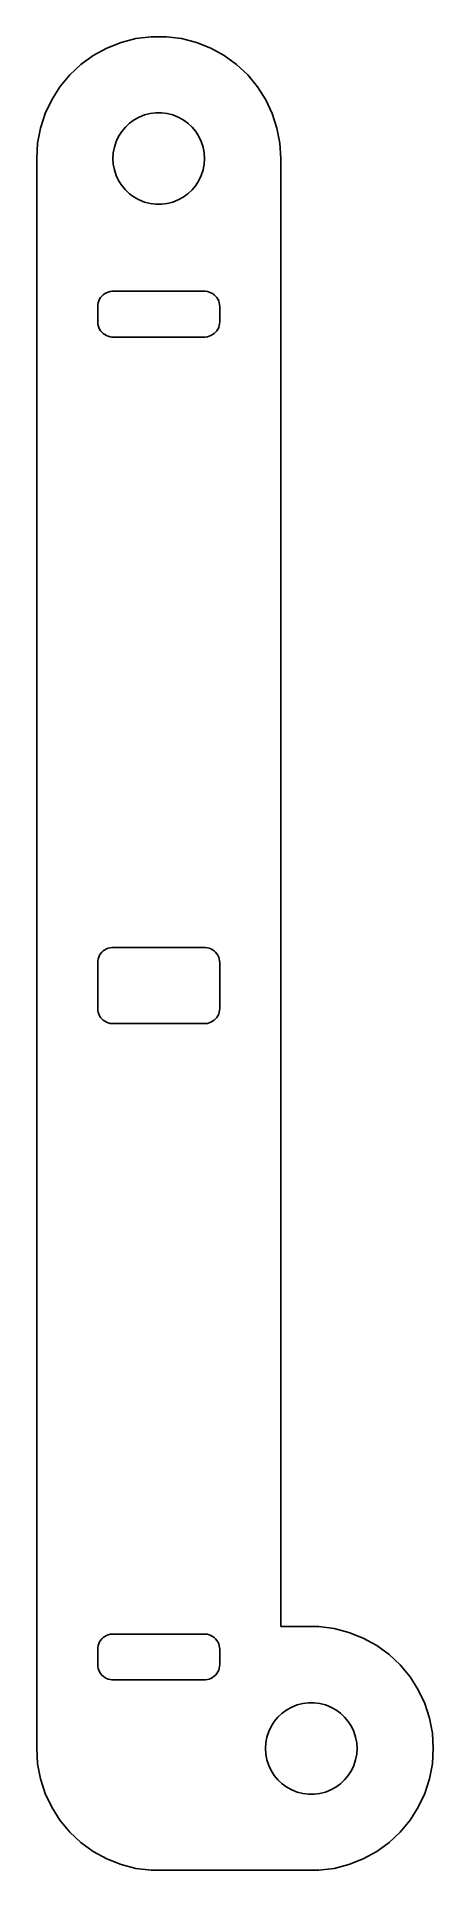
# Model space of a CAD drawing. Header units: metres. Extents: x -4 to 9, y -4 to 56.1.
import ezdxf

# ---------------------------------------------------------------- set-up
doc = ezdxf.new("R2010")
doc.units = ezdxf.units.M

msp = doc.modelspace()

# ---------------------------------------------------------------- linework, layer by layer
for p, q in [((-1.23605, 55.9042), (-1.70311, 55.7193)), ((-0.749512, 56.0291), (-1.23605, 55.9042)), ((-0.25116, 56.0921), (-0.749512, 56.0291)), ((0.25116, 56.0921), (-0.25116, 56.0921)), ((0.749512, 56.0291), (0.25116, 56.0921)), ((1.23605, 55.9042), (0.749512, 56.0291)), ((1.70311, 55.7193), (1.23605, 55.9042)), ((-2.1433, 55.4773), (-2.54968, 55.1821)), ((-1.70311, 55.7193), (-2.1433, 55.4773)), ((2.1433, 55.4773), (1.70311, 55.7193)), ((2.54968, 55.1821), (2.1433, 55.4773)), ((-2.91586, 54.8382), (-3.23605, 54.4511)), ((-2.54968, 55.1821), (-2.91586, 54.8382)), ((2.91586, 54.8382), (2.54968, 55.1821)), ((3.23605, 54.4511), (2.91586, 54.8382)), ((-3.23605, 54.4511), (-3.50522, 54.027)), ((3.50522, 54.027), (3.23605, 54.4511)), ((-3.7191, 53.5725), (-3.87433, 53.0948)), ((-3.50522, 54.027), (-3.7191, 53.5725)), ((-0.638657, 53.4572), (-0.463516, 53.5266)), ((-0.463516, 53.5266), (-0.281067, 53.5734)), ((-0.281067, 53.5734), (-0.094177, 53.597)), ((-0.094177, 53.597), (0.094177, 53.597)), ((0.094177, 53.597), (0.281067, 53.5734)), ((0.281067, 53.5734), (0.463516, 53.5266)), ((0.463516, 53.5266), (0.638657, 53.4572)), ((3.7191, 53.5725), (3.50522, 54.027)), ((3.87433, 53.0948), (3.7191, 53.5725)), ((-3.87433, 53.0948), (-3.96844, 52.6013)), ((-1.31445, 52.8226), (-1.21352, 52.9817)), ((-1.21352, 52.9817), (-1.09344, 53.1268)), ((-1.09344, 53.1268), (-0.956131, 53.2558)), ((-0.956131, 53.2558), (-0.803726, 53.3665)), ((-0.803726, 53.3665), (-0.638657, 53.4572)), ((0.638657, 53.4572), (0.803726, 53.3665)), ((0.803726, 53.3665), (0.956131, 53.2558)), ((0.956131, 53.2558), (1.09344, 53.1268)), ((1.09344, 53.1268), (1.21352, 52.9817)), ((1.21352, 52.9817), (1.31445, 52.8226)), ((3.96844, 52.6013), (3.87433, 53.0948)), ((-3.96844, 52.6013), (-4, 52.1)), ((-1.5, 52.1), (-1.48816, 52.288)), ((-1.48816, 52.288), (-1.45287, 52.473)), ((-1.45287, 52.473), (-1.39465, 52.6522)), ((-1.39465, 52.6522), (-1.31445, 52.8226)), ((1.31445, 52.8226), (1.39465, 52.6522)), ((1.39465, 52.6522), (1.45287, 52.473)), ((1.45287, 52.473), (1.48816, 52.288)), ((1.48816, 52.288), (1.5, 52.1)), ((4, 52.1), (3.96844, 52.6013)), ((-4, 52.1), (-4, 0)), ((-1.48816, 51.912), (-1.5, 52.1)), ((-1.45287, 51.727), (-1.48816, 51.912)), ((-1.39465, 51.5478), (-1.45287, 51.727)), ((1.45287, 51.727), (1.39465, 51.5478)), ((1.48816, 51.912), (1.45287, 51.727)), ((1.5, 52.1), (1.48816, 51.912)), ((4, 3.9921), (4, 52.1)), ((-1.31445, 51.3774), (-1.39465, 51.5478)), ((-1.21352, 51.2183), (-1.31445, 51.3774)), ((-1.09344, 51.0732), (-1.21352, 51.2183)), ((-0.956131, 50.9442), (-1.09344, 51.0732)), ((1.09344, 51.0732), (0.956131, 50.9442)), ((1.21352, 51.2183), (1.09344, 51.0732)), ((1.31445, 51.3774), (1.21352, 51.2183)), ((1.39465, 51.5478), (1.31445, 51.3774)), ((-0.803726, 50.8335), (-0.956131, 50.9442)), ((-0.638657, 50.7428), (-0.803726, 50.8335)), ((-0.463516, 50.6734), (-0.638657, 50.7428)), ((-0.281067, 50.6266), (-0.463516, 50.6734)), ((-0.094177, 50.603), (-0.281067, 50.6266)), ((0.094177, 50.603), (-0.094177, 50.603)), ((0.281067, 50.6266), (0.094177, 50.603)), ((0.463516, 50.6734), (0.281067, 50.6266)), ((0.638657, 50.7428), (0.463516, 50.6734)), ((0.803726, 50.8335), (0.638657, 50.7428)), ((0.956131, 50.9442), (0.803726, 50.8335)), ((-1.96487, 47.4341), (-1.93814, 47.4909)), ((-1.93814, 47.4909), (-1.9045, 47.5439)), ((-1.9045, 47.5439), (-1.86447, 47.5923)), ((-1.86447, 47.5923), (-1.81871, 47.6353)), ((-1.81871, 47.6353), (-1.7679, 47.6721)), ((-1.7679, 47.6721), (-1.71288, 47.7024)), ((-1.71288, 47.7024), (-1.6545, 47.7255)), ((-1.6545, 47.7255), (-1.59369, 47.7411)), ((-1.59369, 47.7411), (-1.53139, 47.749)), ((-1.53139, 47.749), (1.53139, 47.749)), ((1.53139, 47.749), (1.59369, 47.7411)), ((1.59369, 47.7411), (1.6545, 47.7255)), ((1.6545, 47.7255), (1.71288, 47.7024)), ((1.71288, 47.7024), (1.7679, 47.6721)), ((1.7679, 47.6721), (1.81871, 47.6353)), ((1.81871, 47.6353), (1.86447, 47.5923)), ((1.86447, 47.5923), (1.9045, 47.5439)), ((1.9045, 47.5439), (1.93814, 47.4909)), ((1.93814, 47.4909), (1.96487, 47.4341)), ((-2, 47.25), (-1.99605, 47.3127)), ((-2, 46.75), (-2, 47.25)), ((-1.99605, 47.3127), (-1.98428, 47.3743)), ((-1.98428, 47.3743), (-1.96487, 47.4341)), ((1.96487, 47.4341), (1.98428, 47.3743)), ((1.98428, 47.3743), (1.99605, 47.3127)), ((1.99605, 47.3127), (2, 47.25)), ((2, 47.25), (2, 46.75)), ((-1.99605, 46.6873), (-2, 46.75)), ((-1.98428, 46.6256), (-1.99605, 46.6873)), ((-1.96487, 46.5659), (-1.98428, 46.6256)), ((-1.93814, 46.5091), (-1.96487, 46.5659)), ((-1.9045, 46.4561), (-1.93814, 46.5091)), ((-1.86447, 46.4077), (-1.9045, 46.4561)), ((-1.81871, 46.3647), (-1.86447, 46.4077)), ((-1.7679, 46.3278), (-1.81871, 46.3647)), ((-1.71288, 46.2976), (-1.7679, 46.3278)), ((-1.6545, 46.2745), (-1.71288, 46.2976)), ((-1.59369, 46.2589), (-1.6545, 46.2745)), ((1.6545, 46.2745), (1.59369, 46.2589)), ((1.71288, 46.2976), (1.6545, 46.2745)), ((1.7679, 46.3278), (1.71288, 46.2976)), ((1.81871, 46.3647), (1.7679, 46.3278)), ((1.86447, 46.4077), (1.81871, 46.3647)), ((1.9045, 46.4561), (1.86447, 46.4077)), ((1.93814, 46.5091), (1.9045, 46.4561)), ((1.96487, 46.5659), (1.93814, 46.5091)), ((1.98428, 46.6256), (1.96487, 46.5659)), ((1.99605, 46.6873), (1.98428, 46.6256)), ((2, 46.75), (1.99605, 46.6873)), ((-1.53139, 46.251), (-1.59369, 46.2589)), ((1.53139, 46.251), (-1.53139, 46.251)), ((1.59369, 46.2589), (1.53139, 46.251)), ((-1.99605, 25.8127), (-1.98428, 25.8743)), ((-1.98428, 25.8743), (-1.96487, 25.9341)), ((-1.96487, 25.9341), (-1.93814, 25.9909)), ((-1.93814, 25.9909), (-1.9045, 26.0439)), ((-1.9045, 26.0439), (-1.86447, 26.0923)), ((-1.86447, 26.0923), (-1.81871, 26.1353)), ((-1.81871, 26.1353), (-1.7679, 26.1721)), ((-1.7679, 26.1721), (-1.71288, 26.2024)), ((-1.71288, 26.2024), (-1.6545, 26.2255)), ((-1.6545, 26.2255), (-1.59369, 26.2411)), ((-1.59369, 26.2411), (-1.53139, 26.249)), ((-1.53139, 26.249), (1.53139, 26.249)), ((1.53139, 26.249), (1.59369, 26.2411)), ((1.59369, 26.2411), (1.6545, 26.2255)), ((1.6545, 26.2255), (1.71288, 26.2024)), ((1.71288, 26.2024), (1.7679, 26.1721)), ((1.7679, 26.1721), (1.81871, 26.1353)), ((1.81871, 26.1353), (1.86447, 26.0923)), ((1.86447, 26.0923), (1.9045, 26.0439)), ((1.9045, 26.0439), (1.93814, 25.9909)), ((1.93814, 25.9909), (1.96487, 25.9341)), ((1.96487, 25.9341), (1.98428, 25.8743)), ((1.98428, 25.8743), (1.99605, 25.8127)), ((-2, 25.75), (-1.99605, 25.8127)), ((-2, 24.25), (-2, 25.75)), ((1.99605, 25.8127), (2, 25.75)), ((2, 25.75), (2, 24.25)), ((-1.99605, 24.1873), (-2, 24.25)), ((-1.98428, 24.1256), (-1.99605, 24.1873)), ((-1.96487, 24.0659), (-1.98428, 24.1256)), ((-1.93814, 24.0091), (-1.96487, 24.0659)), ((1.96487, 24.0659), (1.93814, 24.0091)), ((1.98428, 24.1256), (1.96487, 24.0659)), ((1.99605, 24.1873), (1.98428, 24.1256)), ((2, 24.25), (1.99605, 24.1873)), ((-1.9045, 23.9561), (-1.93814, 24.0091)), ((-1.86447, 23.9077), (-1.9045, 23.9561)), ((-1.81871, 23.8647), (-1.86447, 23.9077)), ((-1.7679, 23.8278), (-1.81871, 23.8647)), ((-1.71288, 23.7976), (-1.7679, 23.8278)), ((-1.6545, 23.7745), (-1.71288, 23.7976)), ((-1.59369, 23.7589), (-1.6545, 23.7745)), ((-1.53139, 23.751), (-1.59369, 23.7589)), ((1.53139, 23.751), (-1.53139, 23.751)), ((1.59369, 23.7589), (1.53139, 23.751)), ((1.6545, 23.7745), (1.59369, 23.7589)), ((1.71288, 23.7976), (1.6545, 23.7745)), ((1.7679, 23.8278), (1.71288, 23.7976)), ((1.81871, 23.8647), (1.7679, 23.8278)), ((1.86447, 23.9077), (1.81871, 23.8647)), ((1.9045, 23.9561), (1.86447, 23.9077)), ((1.93814, 24.0091), (1.9045, 23.9561)), ((-1.86447, 3.59227), (-1.81871, 3.63525)), ((-1.81871, 3.63525), (-1.7679, 3.67215)), ((-1.7679, 3.67215), (-1.71288, 3.70241)), ((-1.71288, 3.70241), (-1.6545, 3.72552)), ((-1.6545, 3.72552), (-1.59369, 3.74113)), ((-1.59369, 3.74113), (-1.53139, 3.74901)), ((-1.53139, 3.74901), (1.53139, 3.74901)), ((1.53139, 3.74901), (1.59369, 3.74113)), ((1.59369, 3.74113), (1.6545, 3.72552)), ((1.6545, 3.72552), (1.71288, 3.70241)), ((1.71288, 3.70241), (1.7679, 3.67215)), ((1.7679, 3.67215), (1.81871, 3.63525)), ((1.81871, 3.63525), (1.86447, 3.59227)), ((5.25116, 3.9921), (4, 3.9921)), ((5.74951, 3.92914), (5.25116, 3.9921)), ((6.23605, 3.80421), (5.74951, 3.92914)), ((6.70311, 3.61929), (6.23605, 3.80421)), ((7.1433, 3.3773), (6.70311, 3.61929)), ((-2, 3.25), (-1.99605, 3.31265)), ((-2, 2.75), (-2, 3.25)), ((-1.99605, 3.31265), (-1.98428, 3.37434)), ((-1.98428, 3.37434), (-1.96487, 3.43405)), ((-1.96487, 3.43405), (-1.93814, 3.49088)), ((-1.93814, 3.49088), (-1.9045, 3.54388)), ((-1.9045, 3.54388), (-1.86447, 3.59227)), ((1.86447, 3.59227), (1.9045, 3.54388)), ((1.9045, 3.54388), (1.93814, 3.49088)), ((1.93814, 3.49088), (1.96487, 3.43405)), ((1.96487, 3.43405), (1.98428, 3.37434)), ((1.98428, 3.37434), (1.99605, 3.31265)), ((1.99605, 3.31265), (2, 3.25)), ((2, 3.25), (2, 2.75)), ((7.54968, 3.08205), (7.1433, 3.3773)), ((7.91586, 2.73817), (7.54968, 3.08205)), ((-1.99605, 2.68733), (-2, 2.75)), ((-1.98428, 2.62564), (-1.99605, 2.68733)), ((-1.96487, 2.56593), (-1.98428, 2.62564)), ((-1.93814, 2.50911), (-1.96487, 2.56593)), ((-1.9045, 2.4561), (-1.93814, 2.50911)), ((-1.86447, 2.40771), (-1.9045, 2.4561)), ((-1.81871, 2.36473), (-1.86447, 2.40771)), ((1.86447, 2.40771), (1.81871, 2.36473)), ((1.9045, 2.4561), (1.86447, 2.40771)), ((1.93814, 2.50911), (1.9045, 2.4561)), ((1.96487, 2.56593), (1.93814, 2.50911)), ((1.98428, 2.62564), (1.96487, 2.56593)), ((1.99605, 2.68733), (1.98428, 2.62564)), ((2, 2.75), (1.99605, 2.68733)), ((8.23605, 2.35114), (7.91586, 2.73817)), ((-1.7679, 2.32784), (-1.81871, 2.36473)), ((-1.71288, 2.29758), (-1.7679, 2.32784)), ((-1.6545, 2.27446), (-1.71288, 2.29758)), ((-1.59369, 2.25885), (-1.6545, 2.27446)), ((-1.53139, 2.25098), (-1.59369, 2.25885)), ((1.53139, 2.25098), (-1.53139, 2.25098)), ((1.59369, 2.25885), (1.53139, 2.25098)), ((1.6545, 2.27446), (1.59369, 2.25885)), ((1.71288, 2.29758), (1.6545, 2.27446)), ((1.7679, 2.32784), (1.71288, 2.29758)), ((1.81871, 2.36473), (1.7679, 2.32784)), ((8.50522, 1.927), (8.23605, 2.35114)), ((8.7191, 1.47249), (8.50522, 1.927)), ((4.04385, 1.15576), (4.19626, 1.26648)), ((4.19626, 1.26648), (4.36133, 1.35724)), ((4.36133, 1.35724), (4.53647, 1.42657)), ((4.53647, 1.42657), (4.71892, 1.47342)), ((4.71892, 1.47342), (4.90581, 1.49704)), ((4.90581, 1.49704), (5.09418, 1.49704)), ((5.09418, 1.49704), (5.28107, 1.47342)), ((5.28107, 1.47342), (5.46352, 1.42657)), ((5.46352, 1.42657), (5.63866, 1.35724)), ((5.63866, 1.35724), (5.80373, 1.26648)), ((5.80373, 1.26648), (5.95613, 1.15576)), ((8.87433, 0.994751), (8.7191, 1.47249)), ((3.60533, 0.552185), (3.68553, 0.722626)), ((3.68553, 0.722626), (3.78647, 0.881668)), ((3.78647, 0.881668), (3.90654, 1.02681)), ((3.90654, 1.02681), (4.04385, 1.15576)), ((5.95613, 1.15576), (6.09344, 1.02681)), ((6.09344, 1.02681), (6.21352, 0.881668)), ((6.21352, 0.881668), (6.31445, 0.722626)), ((6.31445, 0.722626), (6.39465, 0.552185)), ((8.96844, 0.501328), (8.87433, 0.994751)), ((-4, 0), (-3.96844, -0.501328)), ((3.5, 0), (3.51183, 0.187988)), ((3.51183, -0.187988), (3.5, 0)), ((3.51183, 0.187988), (3.54712, 0.373032)), ((3.54712, 0.373032), (3.60533, 0.552185)), ((6.39465, 0.552185), (6.45287, 0.373032)), ((6.45287, 0.373032), (6.48816, 0.187988)), ((6.48816, 0.187988), (6.5, 0)), ((6.5, 0), (6.48816, -0.187988)), ((9, 0), (8.96844, 0.501328)), ((8.96844, -0.501328), (9, 0)), ((-3.96844, -0.501328), (-3.87433, -0.994751)), ((3.54712, -0.373032), (3.51183, -0.187988)), ((3.60533, -0.552185), (3.54712, -0.373032)), ((3.68553, -0.722626), (3.60533, -0.552185)), ((6.39465, -0.552185), (6.31445, -0.722626)), ((6.45287, -0.373032), (6.39465, -0.552185)), ((6.48816, -0.187988), (6.45287, -0.373032)), ((8.87433, -0.994751), (8.96844, -0.501328)), ((-3.87433, -0.994751), (-3.7191, -1.47249)), ((3.78647, -0.881668), (3.68553, -0.722626)), ((3.90654, -1.02681), (3.78647, -0.881668)), ((4.04385, -1.15576), (3.90654, -1.02681)), ((4.19626, -1.26648), (4.04385, -1.15576)), ((5.95613, -1.15576), (5.80373, -1.26648)), ((6.09344, -1.02681), (5.95613, -1.15576)), ((6.21352, -0.881668), (6.09344, -1.02681)), ((6.31445, -0.722626), (6.21352, -0.881668)), ((8.7191, -1.47249), (8.87433, -0.994751)), ((-3.7191, -1.47249), (-3.50522, -1.927)), ((4.36133, -1.35724), (4.19626, -1.26648)), ((4.53647, -1.42657), (4.36133, -1.35724)), ((4.71892, -1.47342), (4.53647, -1.42657)), ((4.90581, -1.49704), (4.71892, -1.47342)), ((5.09418, -1.49704), (4.90581, -1.49704)), ((5.28107, -1.47342), (5.09418, -1.49704)), ((5.46352, -1.42657), (5.28107, -1.47342)), ((5.63866, -1.35724), (5.46352, -1.42657)), ((5.80373, -1.26648), (5.63866, -1.35724)), ((8.50522, -1.927), (8.7191, -1.47249)), ((-3.50522, -1.927), (-3.23605, -2.35114)), ((-3.23605, -2.35114), (-2.91586, -2.73817)), ((7.91586, -2.73817), (8.23605, -2.35114)), ((8.23605, -2.35114), (8.50522, -1.927)), ((-2.91586, -2.73817), (-2.54968, -3.08205)), ((7.54968, -3.08205), (7.91586, -2.73817)), ((-2.54968, -3.08205), (-2.1433, -3.3773)), ((-2.1433, -3.3773), (-1.70311, -3.61929)), ((6.70311, -3.61929), (7.1433, -3.3773)), ((7.1433, -3.3773), (7.54968, -3.08205)), ((-1.70311, -3.61929), (-1.23605, -3.80421)), ((-1.23605, -3.80421), (-0.749512, -3.92914)), ((-0.749512, -3.92914), (-0.25116, -3.9921)), ((-0.25116, -3.9921), (5.25116, -3.9921)), ((5.25116, -3.9921), (5.74951, -3.92914)), ((5.74951, -3.92914), (6.23605, -3.80421)), ((6.23605, -3.80421), (6.70311, -3.61929))]:
    msp.add_line(p, q)

doc.saveas('drawing.dxf')
